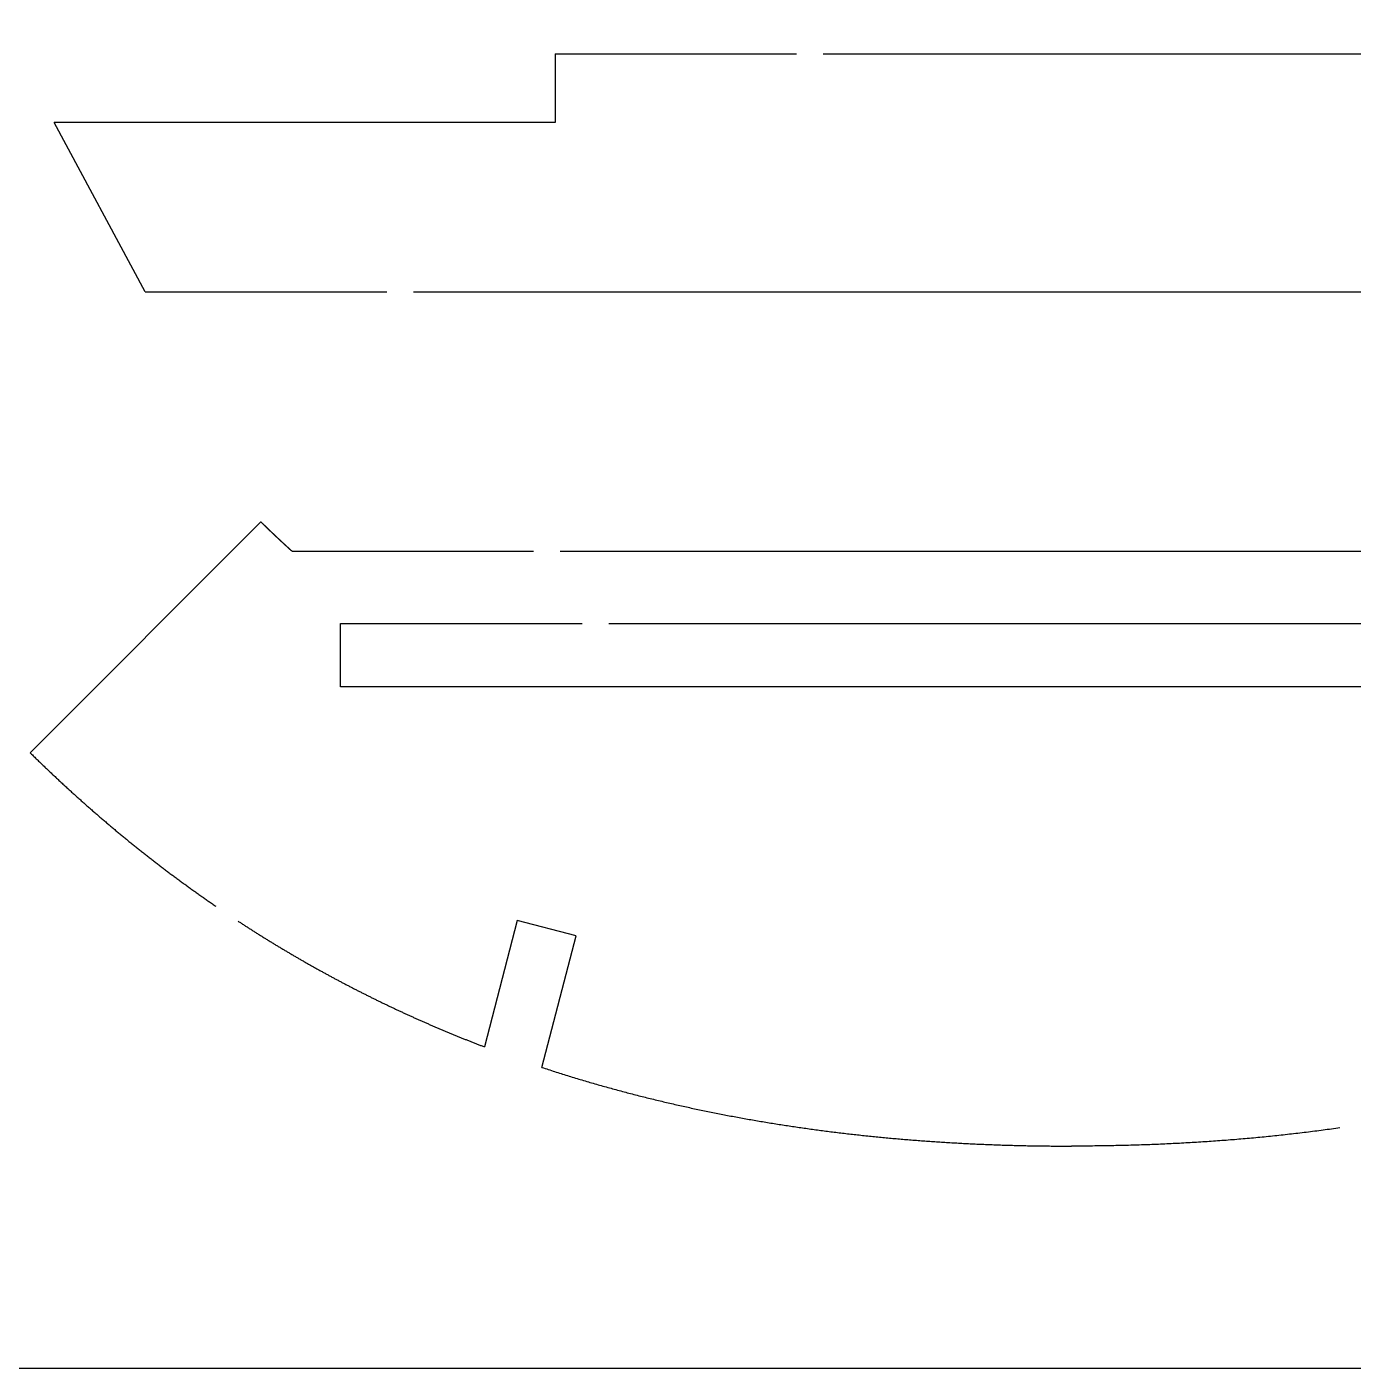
# Model space of a CAD drawing. Extents: x -234 to 666, y 203 to 303.
# Drawn here: x 30.32 to 79.78, y 203.49 to 253.49 of the extents above; entities that cross this region are included whole.
import ezdxf

# ---------------------------------------------------------------- set-up
doc = ezdxf.new("R2010")
doc.units = 0
doc.layers.get('0').update_dxf_attribs({"linetype": 'CONTINUOUS'})
doc.layers.add('90X10', color=1, linetype='CONTINUOUS')

msp = doc.modelspace()

# ---------------------------------------------------------------- linework, layer by layer
for p, q in [((50.01696, 252.47916), (50.01696, 249.92818)), ((50.01696, 252.47916), (59.01696, 252.47916)), ((60.01696, 252.47916), (92.98069, 252.47916)), ((50.01696, 249.92818), (31.34716, 249.92818)), ((34.7401, 243.61296), (31.34716, 249.92818)), ((34.7401, 243.61296), (43.7401, 243.61296)), ((44.7401, 243.61296), (108.25754, 243.61296)), ((39.04862, 235.03577), (30.44482, 226.43196)), ((40.21276, 233.93909), (49.21276, 233.93909)), ((50.21276, 233.93909), (98.32724, 233.93909)), ((42.023, 228.88741), (42.023, 231.24265)), ((42.023, 231.24265), (51.023, 231.24265)), ((52.023, 231.24265), (96.517, 231.24265)), ((86.517, 228.88741), (42.023, 228.88741)), ((48.61059, 220.18002), (47.38948, 215.4653)), ((50.7994, 219.61217), (48.61059, 220.18002)), ((49.52788, 214.70284), (50.7994, 219.61217))]:
    msp.add_line(p, q)
for points in [[(40.2128, 233.939, 0), (40.2091, 233.942, 0), (40.2054, 233.946, 0), (40.2017, 233.949, 0), (40.198, 233.952, 0), (40.1943, 233.956, 0), (40.1906, 233.959, 0), (40.1869, 233.963, 0), (40.1832, 233.966, 0), (40.1795, 233.969, 0), (40.1758, 233.973, 0), (40.1721, 233.976, 0), (40.1684, 233.979, 0), (40.1647, 233.983, 0), (40.161, 233.986, 0), (40.1573, 233.989, 0), (40.1536, 233.993, 0), (40.1499, 233.996, 0), (40.1462, 233.999, 0), (40.1425, 234.003, 0), (40.1388, 234.006, 0), (40.1351, 234.01, 0), (40.1314, 234.013, 0), (40.1278, 234.016, 0), (40.1241, 234.02, 0), (40.1204, 234.023, 0), (40.1167, 234.026, 0), (40.113, 234.03, 0), (40.1093, 234.033, 0), (40.1056, 234.036, 0), (40.1019, 234.04, 0), (40.0982, 234.043, 0), (40.0945, 234.047, 0), (40.0909, 234.05, 0), (40.0872, 234.053, 0), (40.0835, 234.057, 0), (40.0798, 234.06, 0), (40.0761, 234.063, 0), (40.0724, 234.067, 0), (40.0687, 234.07, 0), (40.065, 234.074, 0), (40.0614, 234.077, 0), (40.0577, 234.08, 0), (40.054, 234.084, 0), (40.0503, 234.087, 0), (40.0466, 234.09, 0), (40.0429, 234.094, 0), (40.0392, 234.097, 0), (40.0356, 234.101, 0), (40.0319, 234.104, 0), (40.0282, 234.107, 0), (40.0245, 234.111, 0), (40.0208, 234.114, 0), (40.0171, 234.117, 0), (40.0135, 234.121, 0), (40.0098, 234.124, 0), (40.0061, 234.128, 0), (40.0024, 234.131, 0), (39.9987, 234.134, 0), (39.995, 234.138, 0), (39.9914, 234.141, 0), (39.9877, 234.144, 0), (39.984, 234.148, 0), (39.9803, 234.151, 0), (39.9766, 234.155, 0), (39.973, 234.158, 0), (39.9693, 234.161, 0), (39.9656, 234.165, 0), (39.9619, 234.168, 0), (39.9583, 234.172, 0), (39.9546, 234.175, 0), (39.9509, 234.178, 0), (39.9472, 234.182, 0), (39.9436, 234.185, 0), (39.9399, 234.189, 0), (39.9362, 234.192, 0), (39.9325, 234.195, 0), (39.9288, 234.199, 0), (39.9252, 234.202, 0), (39.9215, 234.205, 0), (39.9178, 234.209, 0), (39.9142, 234.212, 0), (39.9105, 234.216, 0), (39.9068, 234.219, 0), (39.9031, 234.222, 0), (39.8995, 234.226, 0), (39.8958, 234.229, 0), (39.8921, 234.233, 0), (39.8884, 234.236, 0), (39.8848, 234.239, 0), (39.8811, 234.243, 0), (39.8774, 234.246, 0), (39.8738, 234.25, 0), (39.8701, 234.253, 0), (39.8664, 234.256, 0), (39.8628, 234.26, 0), (39.8591, 234.263, 0), (39.8554, 234.267, 0), (39.8517, 234.27, 0), (39.8481, 234.273, 0), (39.8444, 234.277, 0), (39.8407, 234.28, 0), (39.8371, 234.284, 0), (39.8334, 234.287, 0), (39.8297, 234.29, 0), (39.8261, 234.294, 0), (39.8224, 234.297, 0), (39.8187, 234.301, 0), (39.8151, 234.304, 0), (39.8114, 234.308, 0), (39.8077, 234.311, 0), (39.8041, 234.314, 0), (39.8004, 234.318, 0), (39.7968, 234.321, 0), (39.7931, 234.325, 0), (39.7894, 234.328, 0), (39.7858, 234.331, 0), (39.7821, 234.335, 0), (39.7784, 234.338, 0), (39.7748, 234.342, 0), (39.7711, 234.345, 0), (39.7675, 234.348, 0), (39.7638, 234.352, 0), (39.7601, 234.355, 0), (39.7565, 234.359, 0), (39.7528, 234.362, 0), (39.7492, 234.366, 0), (39.7455, 234.369, 0), (39.7418, 234.372, 0), (39.7382, 234.376, 0), (39.7345, 234.379, 0), (39.7309, 234.383, 0), (39.7272, 234.386, 0), (39.7235, 234.39, 0), (39.7199, 234.393, 0), (39.7162, 234.396, 0), (39.7126, 234.4, 0), (39.7089, 234.403, 0), (39.7053, 234.407, 0), (39.7016, 234.41, 0), (39.698, 234.414, 0), (39.6943, 234.417, 0), (39.6906, 234.42, 0), (39.687, 234.424, 0), (39.6833, 234.427, 0), (39.6797, 234.431, 0), (39.676, 234.434, 0), (39.6724, 234.438, 0), (39.6687, 234.441, 0), (39.6651, 234.444, 0), (39.6614, 234.448, 0), (39.6578, 234.451, 0), (39.6541, 234.455, 0), (39.6505, 234.458, 0), (39.6468, 234.462, 0), (39.6432, 234.465, 0), (39.6395, 234.468, 0), (39.6359, 234.472, 0), (39.6322, 234.475, 0), (39.6286, 234.479, 0), (39.6249, 234.482, 0), (39.6213, 234.486, 0), (39.6176, 234.489, 0), (39.614, 234.492, 0), (39.6103, 234.496, 0), (39.6067, 234.499, 0), (39.603, 234.503, 0), (39.5994, 234.506, 0), (39.5957, 234.51, 0), (39.5921, 234.513, 0), (39.5884, 234.517, 0), (39.5848, 234.52, 0), (39.5812, 234.523, 0), (39.5775, 234.527, 0), (39.5739, 234.53, 0), (39.5702, 234.534, 0), (39.5666, 234.537, 0), (39.5629, 234.541, 0), (39.5593, 234.544, 0), (39.5556, 234.548, 0), (39.552, 234.551, 0), (39.5484, 234.554, 0), (39.5447, 234.558, 0), (39.5411, 234.561, 0), (39.5374, 234.565, 0), (39.5338, 234.568, 0), (39.5301, 234.572, 0), (39.5265, 234.575, 0), (39.5229, 234.579, 0), (39.5192, 234.582, 0), (39.5156, 234.586, 0), (39.5119, 234.589, 0), (39.5083, 234.592, 0), (39.5047, 234.596, 0), (39.501, 234.599, 0), (39.4974, 234.603, 0), (39.4938, 234.606, 0), (39.4901, 234.61, 0), (39.4865, 234.613, 0), (39.4828, 234.617, 0), (39.4792, 234.62, 0), (39.4756, 234.624, 0), (39.4719, 234.627, 0), (39.4683, 234.631, 0), (39.4647, 234.634, 0), (39.461, 234.637, 0), (39.4574, 234.641, 0), (39.4538, 234.644, 0), (39.4501, 234.648, 0), (39.4465, 234.651, 0), (39.4429, 234.655, 0), (39.4392, 234.658, 0), (39.4356, 234.662, 0), (39.432, 234.665, 0), (39.4283, 234.669, 0), (39.4247, 234.672, 0), (39.4211, 234.676, 0), (39.4174, 234.679, 0), (39.4138, 234.683, 0), (39.4102, 234.686, 0), (39.4065, 234.689, 0), (39.4029, 234.693, 0), (39.3993, 234.696, 0), (39.3957, 234.7, 0), (39.392, 234.703, 0), (39.3884, 234.707, 0), (39.3848, 234.71, 0), (39.3811, 234.714, 0), (39.3775, 234.717, 0), (39.3739, 234.721, 0), (39.3703, 234.724, 0), (39.3666, 234.728, 0), (39.363, 234.731, 0), (39.3594, 234.735, 0), (39.3558, 234.738, 0), (39.3521, 234.742, 0), (39.3485, 234.745, 0), (39.3449, 234.749, 0), (39.3413, 234.752, 0), (39.3376, 234.755, 0), (39.334, 234.759, 0), (39.3304, 234.762, 0), (39.3268, 234.766, 0), (39.3231, 234.769, 0), (39.3195, 234.773, 0), (39.3159, 234.776, 0), (39.3123, 234.78, 0), (39.3086, 234.783, 0), (39.305, 234.787, 0), (39.3014, 234.79, 0), (39.2978, 234.794, 0), (39.2942, 234.797, 0), (39.2905, 234.801, 0), (39.2869, 234.804, 0), (39.2833, 234.808, 0), (39.2797, 234.811, 0), (39.2761, 234.815, 0), (39.2724, 234.818, 0), (39.2688, 234.822, 0), (39.2652, 234.825, 0), (39.2616, 234.829, 0), (39.258, 234.832, 0), (39.2543, 234.836, 0), (39.2507, 234.839, 0), (39.2471, 234.843, 0), (39.2435, 234.846, 0), (39.2399, 234.85, 0), (39.2363, 234.853, 0), (39.2327, 234.857, 0), (39.229, 234.86, 0), (39.2254, 234.864, 0), (39.2218, 234.867, 0), (39.2182, 234.871, 0), (39.2146, 234.874, 0), (39.211, 234.878, 0), (39.2074, 234.881, 0), (39.2037, 234.885, 0), (39.2001, 234.888, 0), (39.1965, 234.892, 0), (39.1929, 234.895, 0), (39.1893, 234.899, 0), (39.1857, 234.902, 0), (39.1821, 234.906, 0), (39.1785, 234.909, 0), (39.1748, 234.913, 0), (39.1712, 234.916, 0), (39.1676, 234.92, 0), (39.164, 234.923, 0), (39.1604, 234.927, 0), (39.1568, 234.93, 0), (39.1532, 234.934, 0), (39.1496, 234.937, 0), (39.146, 234.941, 0), (39.1424, 234.944, 0), (39.1388, 234.948, 0), (39.1352, 234.951, 0), (39.1315, 234.955, 0), (39.1279, 234.958, 0), (39.1243, 234.962, 0), (39.1207, 234.965, 0), (39.1171, 234.969, 0), (39.1135, 234.972, 0), (39.1099, 234.976, 0), (39.1063, 234.979, 0), (39.1027, 234.983, 0), (39.0991, 234.986, 0), (39.0955, 234.99, 0), (39.0919, 234.993, 0), (39.0883, 234.997, 0), (39.0847, 235.001, 0), (39.0811, 235.004, 0), (39.0775, 235.008, 0), (39.0739, 235.011, 0), (39.0703, 235.015, 0), (39.0667, 235.018, 0), (39.063, 235.022, 0), (39.0594, 235.025, 0), (39.0558, 235.029, 0), (39.0522, 235.032, 0), (39.0486, 235.036, 0)], [(30.4448, 226.432, 0), (30.4735, 226.404, 0), (30.5022, 226.376, 0), (30.5309, 226.347, 0), (30.5597, 226.319, 0), (30.5884, 226.291, 0), (30.6172, 226.263, 0), (30.646, 226.235, 0), (30.6748, 226.207, 0), (30.7037, 226.179, 0), (30.7326, 226.151, 0), (30.7615, 226.123, 0), (30.7904, 226.095, 0), (30.8193, 226.067, 0), (30.8483, 226.039, 0), (30.8772, 226.011, 0), (30.9062, 225.983, 0), (30.9352, 225.955, 0), (30.9643, 225.927, 0), (30.9933, 225.899, 0), (31.0224, 225.872, 0), (31.0515, 225.844, 0), (31.0806, 225.816, 0), (31.1098, 225.788, 0), (31.1389, 225.761, 0), (31.1681, 225.733, 0), (31.1973, 225.705, 0), (31.2266, 225.678, 0), (31.2558, 225.65, 0), (31.2851, 225.622, 0), (31.3144, 225.595, 0), (31.3437, 225.567, 0), (31.373, 225.54, 0), (31.4023, 225.512, 0), (31.4317, 225.485, 0), (31.4611, 225.457, 0), (31.4905, 225.43, 0), (31.52, 225.402, 0), (31.5494, 225.375, 0), (31.5789, 225.347, 0), (31.6084, 225.32, 0), (31.6379, 225.293, 0), (31.6675, 225.265, 0), (31.697, 225.238, 0), (31.7266, 225.211, 0), (31.7562, 225.183, 0), (31.7858, 225.156, 0), (31.8155, 225.129, 0), (31.8451, 225.102, 0), (31.8748, 225.075, 0), (31.9045, 225.048, 0), (31.9343, 225.02, 0), (31.964, 224.993, 0), (31.9938, 224.966, 0), (32.0236, 224.939, 0), (32.0534, 224.912, 0), (32.0833, 224.885, 0), (32.1131, 224.858, 0), (32.143, 224.831, 0), (32.1729, 224.804, 0), (32.2028, 224.777, 0), (32.2328, 224.75, 0), (32.2627, 224.724, 0), (32.2927, 224.697, 0), (32.3227, 224.67, 0), (32.3528, 224.643, 0), (32.3828, 224.616, 0), (32.4129, 224.59, 0), (32.443, 224.563, 0), (32.4731, 224.536, 0), (32.5032, 224.509, 0), (32.5334, 224.483, 0), (32.5636, 224.456, 0), (32.5938, 224.429, 0), (32.624, 224.403, 0), (32.6542, 224.376, 0), (32.6845, 224.35, 0), (32.7148, 224.323, 0), (32.7451, 224.297, 0), (32.7754, 224.27, 0), (32.8058, 224.244, 0), (32.8362, 224.217, 0), (32.8666, 224.191, 0), (32.897, 224.164, 0), (32.9274, 224.138, 0), (32.9579, 224.112, 0), (32.9884, 224.085, 0), (33.0189, 224.059, 0), (33.0494, 224.033, 0), (33.0799, 224.007, 0), (33.1105, 223.98, 0), (33.1411, 223.954, 0), (33.1717, 223.928, 0), (33.2023, 223.902, 0), (33.233, 223.876, 0), (33.2637, 223.85, 0), (33.2944, 223.823, 0), (33.3251, 223.797, 0), (33.3558, 223.771, 0), (33.3866, 223.745, 0), (33.4174, 223.719, 0), (33.4482, 223.693, 0), (33.479, 223.667, 0), (33.5099, 223.642, 0), (33.5407, 223.616, 0), (33.5716, 223.59, 0), (33.6025, 223.564, 0), (33.6335, 223.538, 0), (33.6644, 223.512, 0), (33.6954, 223.486, 0), (33.7264, 223.461, 0), (33.7574, 223.435, 0), (33.7885, 223.409, 0), (33.8196, 223.384, 0), (33.8507, 223.358, 0), (33.8818, 223.332, 0), (33.9129, 223.307, 0), (33.9441, 223.281, 0), (33.9752, 223.255, 0), (34.0064, 223.23, 0), (34.0377, 223.204, 0), (34.0689, 223.179, 0), (34.1002, 223.153, 0), (34.1315, 223.128, 0), (34.1628, 223.103, 0), (34.1941, 223.077, 0), (34.2255, 223.052, 0), (34.2568, 223.026, 0), (34.2882, 223.001, 0), (34.3197, 222.976, 0), (34.3511, 222.95, 0), (34.3826, 222.925, 0), (34.414, 222.9, 0), (34.4456, 222.875, 0), (34.4771, 222.85, 0), (34.5086, 222.824, 0), (34.5402, 222.799, 0), (34.5718, 222.774, 0), (34.6034, 222.749, 0), (34.6351, 222.724, 0), (34.6667, 222.699, 0), (34.6984, 222.674, 0), (34.7301, 222.649, 0), (34.7619, 222.624, 0), (34.7936, 222.599, 0), (34.8254, 222.574, 0), (34.8572, 222.549, 0), (34.889, 222.524, 0), (34.9208, 222.499, 0), (34.9527, 222.475, 0), (34.9846, 222.45, 0), (35.0165, 222.425, 0), (35.0484, 222.4, 0), (35.0804, 222.376, 0), (35.1124, 222.351, 0), (35.1444, 222.326, 0), (35.1764, 222.302, 0), (35.2084, 222.277, 0), (35.2405, 222.252, 0), (35.2726, 222.228, 0), (35.3047, 222.203, 0), (35.3368, 222.179, 0), (35.369, 222.154, 0), (35.4012, 222.13, 0), (35.4334, 222.105, 0), (35.4656, 222.081, 0), (35.4978, 222.056, 0), (35.5301, 222.032, 0), (35.5624, 222.008, 0), (35.5947, 221.983, 0), (35.627, 221.959, 0), (35.6594, 221.935, 0), (35.6918, 221.91, 0), (35.7242, 221.886, 0), (35.7566, 221.862, 0), (35.789, 221.838, 0), (35.8215, 221.814, 0), (35.854, 221.789, 0), (35.8865, 221.765, 0), (35.9191, 221.741, 0), (35.9516, 221.717, 0), (35.9842, 221.693, 0), (36.0168, 221.669, 0), (36.0494, 221.645, 0), (36.0821, 221.621, 0), (36.1148, 221.597, 0), (36.1474, 221.573, 0), (36.1802, 221.549, 0), (36.2129, 221.526, 0), (36.2457, 221.502, 0), (36.2785, 221.478, 0), (36.3113, 221.454, 0), (36.3441, 221.43, 0), (36.377, 221.407, 0), (36.4098, 221.383, 0), (36.4427, 221.359, 0), (36.4757, 221.336, 0), (36.5086, 221.312, 0), (36.5416, 221.288, 0), (36.5746, 221.265, 0), (36.6076, 221.241, 0), (36.6406, 221.218, 0), (36.6737, 221.194, 0), (36.7068, 221.171, 0), (36.7399, 221.147, 0), (36.773, 221.124, 0), (36.8061, 221.1, 0), (36.8393, 221.077, 0), (36.8725, 221.054, 0), (36.9057, 221.03, 0), (36.939, 221.007, 0), (36.9722, 220.984, 0), (37.0055, 220.96, 0), (37.0388, 220.937, 0), (37.0722, 220.914, 0), (37.1055, 220.891, 0), (37.1389, 220.868, 0), (37.1723, 220.844, 0), (37.2058, 220.821, 0), (37.2392, 220.798, 0), (37.2727, 220.775, 0), (37.3062, 220.752, 0), (37.3397, 220.729, 0), (37.3732, 220.706, 0)], [(38.2043, 220.15, 0), (38.2316, 220.132, 0), (38.2589, 220.114, 0), (38.2862, 220.097, 0), (38.3135, 220.079, 0), (38.3409, 220.061, 0), (38.3682, 220.043, 0), (38.3956, 220.026, 0), (38.423, 220.008, 0), (38.4504, 219.99, 0), (38.4778, 219.972, 0), (38.5053, 219.955, 0), (38.5327, 219.937, 0), (38.5602, 219.919, 0), (38.5877, 219.902, 0), (38.6152, 219.884, 0), (38.6427, 219.867, 0), (38.6702, 219.849, 0), (38.6977, 219.831, 0), (38.7253, 219.814, 0), (38.7529, 219.796, 0), (38.7805, 219.779, 0), (38.8081, 219.761, 0), (38.8357, 219.744, 0), (38.8633, 219.726, 0), (38.891, 219.709, 0), (38.9186, 219.692, 0), (38.9463, 219.674, 0), (38.9739, 219.657, 0), (39.0016, 219.64, 0), (39.0293, 219.622, 0), (39.057, 219.605, 0), (39.0847, 219.588, 0), (39.1124, 219.57, 0), (39.1401, 219.553, 0), (39.1678, 219.536, 0), (39.1955, 219.519, 0), (39.2233, 219.501, 0), (39.251, 219.484, 0), (39.2788, 219.467, 0), (39.3066, 219.45, 0), (39.3343, 219.433, 0), (39.3621, 219.416, 0), (39.3899, 219.399, 0), (39.4177, 219.382, 0), (39.4455, 219.365, 0), (39.4734, 219.348, 0), (39.5012, 219.331, 0), (39.529, 219.314, 0), (39.5569, 219.297, 0), (39.5847, 219.28, 0), (39.6126, 219.263, 0), (39.6405, 219.246, 0), (39.6684, 219.229, 0), (39.6962, 219.213, 0), (39.7241, 219.196, 0), (39.752, 219.179, 0), (39.78, 219.162, 0), (39.8079, 219.145, 0), (39.8358, 219.129, 0), (39.8638, 219.112, 0), (39.8917, 219.095, 0), (39.9197, 219.079, 0), (39.9476, 219.062, 0), (39.9756, 219.045, 0), (40.0036, 219.029, 0), (40.0316, 219.012, 0), (40.0596, 218.996, 0), (40.0876, 218.979, 0), (40.1156, 218.963, 0), (40.1437, 218.946, 0), (40.1717, 218.93, 0), (40.1997, 218.913, 0), (40.2278, 218.897, 0), (40.2559, 218.88, 0), (40.2839, 218.864, 0), (40.312, 218.848, 0), (40.3401, 218.831, 0), (40.3682, 218.815, 0), (40.3963, 218.799, 0), (40.4244, 218.782, 0), (40.4525, 218.766, 0), (40.4807, 218.75, 0), (40.5088, 218.733, 0), (40.537, 218.717, 0), (40.5651, 218.701, 0), (40.5933, 218.685, 0), (40.6215, 218.669, 0), (40.6496, 218.653, 0), (40.6778, 218.637, 0), (40.706, 218.62, 0), (40.7342, 218.604, 0), (40.7625, 218.588, 0), (40.7907, 218.572, 0), (40.8189, 218.556, 0), (40.8472, 218.54, 0), (40.8754, 218.524, 0), (40.9037, 218.508, 0), (40.932, 218.492, 0), (40.9602, 218.477, 0), (40.9885, 218.461, 0), (41.0168, 218.445, 0), (41.0451, 218.429, 0), (41.0734, 218.413, 0), (41.1018, 218.397, 0), (41.1301, 218.382, 0), (41.1584, 218.366, 0), (41.1868, 218.35, 0), (41.2151, 218.334, 0), (41.2435, 218.319, 0), (41.2719, 218.303, 0), (41.3002, 218.287, 0), (41.3286, 218.272, 0), (41.357, 218.256, 0), (41.3854, 218.24, 0), (41.4139, 218.225, 0), (41.4423, 218.209, 0), (41.4707, 218.194, 0), (41.4992, 218.178, 0), (41.5276, 218.163, 0), (41.5561, 218.147, 0), (41.5845, 218.132, 0), (41.613, 218.116, 0), (41.6415, 218.101, 0), (41.67, 218.086, 0), (41.6985, 218.07, 0), (41.727, 218.055, 0), (41.7555, 218.04, 0), (41.7841, 218.024, 0), (41.8126, 218.009, 0), (41.8411, 217.994, 0), (41.8697, 217.978, 0), (41.8983, 217.963, 0), (41.9268, 217.948, 0), (41.9554, 217.933, 0), (41.984, 217.918, 0), (42.0126, 217.903, 0), (42.0412, 217.887, 0), (42.0698, 217.872, 0), (42.0984, 217.857, 0), (42.1271, 217.842, 0), (42.1557, 217.827, 0), (42.1844, 217.812, 0), (42.213, 217.797, 0), (42.2417, 217.782, 0), (42.2704, 217.767, 0), (42.299, 217.752, 0), (42.3277, 217.737, 0), (42.3564, 217.722, 0), (42.3851, 217.707, 0), (42.4139, 217.693, 0), (42.4426, 217.678, 0), (42.4713, 217.663, 0), (42.5001, 217.648, 0), (42.5288, 217.633, 0), (42.5576, 217.619, 0), (42.5863, 217.604, 0), (42.6151, 217.589, 0), (42.6439, 217.574, 0), (42.6727, 217.56, 0), (42.7015, 217.545, 0), (42.7303, 217.53, 0), (42.7591, 217.516, 0), (42.788, 217.501, 0), (42.8168, 217.487, 0), (42.8456, 217.472, 0), (42.8745, 217.457, 0), (42.9034, 217.443, 0), (42.9322, 217.428, 0), (42.9611, 217.414, 0), (42.99, 217.399, 0), (43.0189, 217.385, 0), (43.0478, 217.371, 0), (43.0767, 217.356, 0), (43.1056, 217.342, 0), (43.1346, 217.327, 0), (43.1635, 217.313, 0), (43.1925, 217.299, 0), (43.2214, 217.284, 0), (43.2504, 217.27, 0), (43.2794, 217.256, 0), (43.3083, 217.242, 0), (43.3373, 217.227, 0), (43.3663, 217.213, 0), (43.3953, 217.199, 0), (43.4244, 217.185, 0), (43.4534, 217.171, 0), (43.4824, 217.157, 0), (43.5115, 217.143, 0), (43.5405, 217.128, 0), (43.5696, 217.114, 0), (43.5986, 217.1, 0), (43.6277, 217.086, 0), (43.6568, 217.072, 0), (43.6859, 217.058, 0), (43.715, 217.044, 0), (43.7441, 217.03, 0), (43.7732, 217.016, 0), (43.8023, 217.003, 0), (43.8315, 216.989, 0), (43.8606, 216.975, 0), (43.8898, 216.961, 0), (43.9189, 216.947, 0), (43.9481, 216.933, 0), (43.9773, 216.92, 0), (44.0065, 216.906, 0), (44.0357, 216.892, 0), (44.0649, 216.878, 0), (44.0941, 216.865, 0), (44.1233, 216.851, 0), (44.1525, 216.837, 0), (44.1818, 216.824, 0), (44.211, 216.81, 0), (44.2403, 216.796, 0), (44.2696, 216.783, 0), (44.2988, 216.769, 0), (44.3281, 216.756, 0), (44.3574, 216.742, 0), (44.3867, 216.729, 0), (44.416, 216.715, 0), (44.4453, 216.702, 0), (44.4746, 216.688, 0), (44.504, 216.675, 0), (44.5333, 216.661, 0), (44.5627, 216.648, 0), (44.592, 216.635, 0), (44.6214, 216.621, 0), (44.6508, 216.608, 0), (44.6801, 216.595, 0), (44.7095, 216.581, 0), (44.7389, 216.568, 0), (44.7684, 216.555, 0), (44.7978, 216.542, 0), (44.8272, 216.528, 0), (44.8566, 216.515, 0), (44.8861, 216.502, 0), (44.9155, 216.489, 0), (44.945, 216.476, 0), (44.9745, 216.463, 0), (45.0039, 216.45, 0), (45.0334, 216.436, 0), (45.0629, 216.423, 0), (45.0924, 216.41, 0), (45.1219, 216.397, 0), (45.1514, 216.384, 0), (45.181, 216.371, 0), (45.2105, 216.358, 0), (45.2401, 216.346, 0), (45.2696, 216.333, 0), (45.2992, 216.32, 0), (45.3287, 216.307, 0), (45.3583, 216.294, 0), (45.3879, 216.281, 0), (45.4175, 216.268, 0), (45.4471, 216.256, 0), (45.4767, 216.243, 0), (45.5063, 216.23, 0), (45.536, 216.217, 0), (45.5656, 216.205, 0), (45.5953, 216.192, 0), (45.6249, 216.179, 0), (45.6546, 216.166, 0), (45.6842, 216.154, 0), (45.7139, 216.141, 0), (45.7436, 216.129, 0), (45.7733, 216.116, 0), (45.803, 216.103, 0), (45.8327, 216.091, 0), (45.8625, 216.078, 0), (45.8922, 216.066, 0), (45.9219, 216.053, 0), (45.9517, 216.041, 0), (45.9814, 216.028, 0), (46.0112, 216.016, 0), (46.041, 216.004, 0), (46.0708, 215.991, 0), (46.1006, 215.979, 0), (46.1304, 215.967, 0), (46.1602, 215.954, 0), (46.19, 215.942, 0), (46.2198, 215.93, 0), (46.2496, 215.917, 0), (46.2795, 215.905, 0), (46.3093, 215.893, 0), (46.3392, 215.881, 0), (46.3691, 215.868, 0), (46.3989, 215.856, 0), (46.4288, 215.844, 0), (46.4587, 215.832, 0), (46.4886, 215.82, 0), (46.5185, 215.808, 0), (46.5484, 215.796, 0), (46.5784, 215.784, 0), (46.6083, 215.772, 0), (46.6382, 215.76, 0), (46.6682, 215.748, 0), (46.6982, 215.736, 0), (46.7281, 215.724, 0), (46.7581, 215.712, 0), (46.7881, 215.7, 0), (46.8181, 215.688, 0), (46.8481, 215.676, 0), (46.8781, 215.664, 0), (46.9081, 215.652, 0), (46.9381, 215.64, 0), (46.9682, 215.629, 0), (46.9982, 215.617, 0), (47.0283, 215.605, 0), (47.0583, 215.593, 0), (47.0884, 215.582, 0), (47.1185, 215.57, 0), (47.1486, 215.558, 0), (47.1787, 215.546, 0), (47.2088, 215.535, 0), (47.2389, 215.523, 0), (47.269, 215.512, 0), (47.2991, 215.5, 0), (47.3293, 215.488, 0), (47.3594, 215.477, 0), (47.3895, 215.465, 0)], [(49.5279, 214.703, 0), (49.5871, 214.683, 0), (49.6464, 214.664, 0), (49.7058, 214.644, 0), (49.7652, 214.625, 0), (49.8246, 214.606, 0), (49.884, 214.586, 0), (49.9435, 214.567, 0), (50.003, 214.548, 0), (50.0625, 214.529, 0), (50.1221, 214.51, 0), (50.1817, 214.491, 0), (50.2413, 214.472, 0), (50.3009, 214.453, 0), (50.3606, 214.435, 0), (50.4203, 214.416, 0), (50.4801, 214.397, 0), (50.5399, 214.379, 0), (50.5997, 214.36, 0), (50.6595, 214.342, 0), (50.7194, 214.324, 0), (50.7793, 214.306, 0), (50.8392, 214.287, 0), (50.8992, 214.269, 0), (50.9592, 214.251, 0), (51.0192, 214.233, 0), (51.0793, 214.216, 0), (51.1394, 214.198, 0), (51.1995, 214.18, 0), (51.2596, 214.162, 0), (51.3198, 214.145, 0), (51.38, 214.127, 0), (51.4403, 214.11, 0), (51.5005, 214.092, 0), (51.5608, 214.075, 0), (51.6212, 214.058, 0), (51.6816, 214.04, 0), (51.742, 214.023, 0), (51.8024, 214.006, 0), (51.8628, 213.989, 0), (51.9233, 213.972, 0), (51.9839, 213.956, 0), (52.0444, 213.939, 0), (52.105, 213.922, 0), (52.1656, 213.905, 0), (52.2262, 213.889, 0), (52.2869, 213.872, 0), (52.3476, 213.856, 0), (52.4084, 213.839, 0), (52.4691, 213.823, 0), (52.5299, 213.807, 0), (52.5908, 213.791, 0), (52.6516, 213.775, 0), (52.7125, 213.759, 0), (52.7734, 213.743, 0), (52.8344, 213.727, 0), (52.8953, 213.711, 0), (52.9562, 213.695, 0), (53.0172, 213.679, 0), (53.0782, 213.664, 0), (53.1392, 213.648, 0), (53.2002, 213.633, 0), (53.2613, 213.617, 0), (53.3223, 213.602, 0), (53.3834, 213.587, 0), (53.4444, 213.572, 0), (53.5055, 213.557, 0), (53.5666, 213.542, 0), (53.6278, 213.527, 0), (53.6889, 213.512, 0), (53.75, 213.497, 0), (53.8112, 213.482, 0), (53.8724, 213.467, 0), (53.9336, 213.453, 0), (53.9948, 213.438, 0), (54.056, 213.424, 0), (54.1172, 213.409, 0), (54.1785, 213.395, 0), (54.2397, 213.381, 0), (54.301, 213.367, 0), (54.3623, 213.352, 0), (54.4236, 213.338, 0), (54.4849, 213.324, 0), (54.5462, 213.31, 0), (54.6076, 213.297, 0), (54.6689, 213.283, 0), (54.7303, 213.269, 0), (54.7917, 213.255, 0), (54.8531, 213.242, 0), (54.9145, 213.228, 0), (54.9759, 213.215, 0), (55.0374, 213.202, 0), (55.0988, 213.188, 0), (55.1603, 213.175, 0), (55.2218, 213.162, 0), (55.2832, 213.149, 0), (55.3447, 213.136, 0), (55.4063, 213.123, 0), (55.4678, 213.11, 0), (55.5293, 213.097, 0), (55.5909, 213.084, 0), (55.6524, 213.072, 0), (55.714, 213.059, 0), (55.7756, 213.046, 0), (55.8372, 213.034, 0), (55.8988, 213.021, 0), (55.9605, 213.009, 0), (56.0221, 212.997, 0), (56.0837, 212.985, 0), (56.1454, 212.972, 0), (56.2071, 212.96, 0), (56.2688, 212.948, 0), (56.3305, 212.936, 0), (56.3922, 212.924, 0), (56.4539, 212.913, 0), (56.5156, 212.901, 0), (56.5774, 212.889, 0), (56.6391, 212.878, 0), (56.7009, 212.866, 0), (56.7627, 212.855, 0), (56.8245, 212.843, 0), (56.8863, 212.832, 0), (56.9481, 212.82, 0), (57.0099, 212.809, 0), (57.0718, 212.798, 0), (57.1336, 212.787, 0), (57.1955, 212.776, 0), (57.2574, 212.765, 0), (57.3192, 212.754, 0), (57.3811, 212.743, 0), (57.443, 212.733, 0), (57.5049, 212.722, 0), (57.5669, 212.711, 0), (57.6288, 212.701, 0), (57.6908, 212.69, 0), (57.7527, 212.68, 0), (57.8147, 212.669, 0), (57.8767, 212.659, 0), (57.9386, 212.649, 0), (58.0006, 212.639, 0), (58.0627, 212.628, 0), (58.1247, 212.618, 0), (58.1867, 212.608, 0), (58.2487, 212.598, 0), (58.3108, 212.589, 0), (58.3728, 212.579, 0), (58.4349, 212.569, 0), (58.497, 212.559, 0), (58.5591, 212.55, 0), (58.6212, 212.54, 0), (58.6833, 212.531, 0), (58.7454, 212.521, 0), (58.8075, 212.512, 0), (58.8697, 212.503, 0), (58.9318, 212.493, 0), (58.994, 212.484, 0), (59.0561, 212.475, 0), (59.1183, 212.466, 0), (59.1805, 212.457, 0), (59.2427, 212.448, 0), (59.3049, 212.439, 0), (59.3671, 212.431, 0), (59.4293, 212.422, 0), (59.4916, 212.413, 0), (59.5538, 212.405, 0), (59.616, 212.396, 0), (59.6783, 212.388, 0), (59.7406, 212.379, 0), (59.8028, 212.371, 0), (59.8651, 212.363, 0), (59.9274, 212.354, 0), (59.9897, 212.346, 0), (60.052, 212.338, 0), (60.1143, 212.33, 0), (60.1766, 212.322, 0), (60.239, 212.314, 0), (60.3013, 212.306, 0), (60.3637, 212.298, 0), (60.426, 212.291, 0), (60.4884, 212.283, 0), (60.5507, 212.275, 0), (60.6131, 212.268, 0), (60.6755, 212.26, 0), (60.7379, 212.253, 0), (60.8003, 212.245, 0), (60.8627, 212.238, 0), (60.9251, 212.231, 0), (60.9876, 212.224, 0), (61.05, 212.217, 0), (61.1124, 212.209, 0), (61.1749, 212.202, 0), (61.2373, 212.196, 0), (61.2998, 212.189, 0), (61.3623, 212.182, 0), (61.4247, 212.175, 0), (61.4872, 212.168, 0), (61.5497, 212.162, 0), (61.6122, 212.155, 0), (61.6747, 212.148, 0), (61.7372, 212.142, 0), (61.7997, 212.136, 0), (61.8623, 212.129, 0), (61.9248, 212.123, 0), (61.9873, 212.117, 0), (62.0499, 212.11, 0), (62.1124, 212.104, 0), (62.175, 212.098, 0), (62.2375, 212.092, 0), (62.3001, 212.086, 0), (62.3627, 212.08, 0), (62.4252, 212.075, 0), (62.4878, 212.069, 0), (62.5504, 212.063, 0), (62.613, 212.057, 0), (62.6756, 212.052, 0), (62.7382, 212.046, 0), (62.8009, 212.041, 0), (62.8635, 212.035, 0), (62.9261, 212.03, 0), (62.9887, 212.025, 0), (63.0514, 212.019, 0), (63.114, 212.014, 0), (63.1767, 212.009, 0), (63.2393, 212.004, 0), (63.302, 211.999, 0), (63.3646, 211.994, 0), (63.4273, 211.989, 0), (63.49, 211.984, 0), (63.5527, 211.979, 0), (63.6154, 211.975, 0), (63.678, 211.97, 0), (63.7407, 211.965, 0), (63.8034, 211.961, 0), (63.8661, 211.956, 0), (63.9288, 211.952, 0), (63.9916, 211.947, 0), (64.0543, 211.943, 0), (64.117, 211.939, 0), (64.1797, 211.934, 0), (64.2425, 211.93, 0), (64.3052, 211.926, 0), (64.3679, 211.922, 0), (64.4307, 211.918, 0), (64.4934, 211.914, 0), (64.5562, 211.91, 0), (64.6189, 211.906, 0), (64.6817, 211.902, 0), (64.7445, 211.899, 0), (64.8072, 211.895, 0), (64.87, 211.891, 0), (64.9328, 211.888, 0), (64.9956, 211.884, 0), (65.0583, 211.881, 0), (65.1211, 211.877, 0), (65.1839, 211.874, 0), (65.2467, 211.871, 0), (65.3095, 211.867, 0), (65.3723, 211.864, 0), (65.4351, 211.861, 0), (65.4979, 211.858, 0), (65.5607, 211.855, 0), (65.6236, 211.852, 0), (65.6864, 211.849, 0), (65.7492, 211.846, 0), (65.812, 211.843, 0), (65.8748, 211.84, 0), (65.9377, 211.838, 0), (66.0005, 211.835, 0), (66.0633, 211.832, 0), (66.1262, 211.83, 0), (66.189, 211.827, 0), (66.2518, 211.825, 0), (66.3147, 211.823, 0), (66.3775, 211.82, 0), (66.4404, 211.818, 0), (66.5032, 211.816, 0), (66.5661, 211.813, 0), (66.6289, 211.811, 0), (66.6918, 211.809, 0), (66.7547, 211.807, 0), (66.8175, 211.805, 0), (66.8804, 211.803, 0), (66.9432, 211.801, 0), (67.0061, 211.8, 0), (67.069, 211.798, 0), (67.1318, 211.796, 0), (67.1947, 211.794, 0), (67.2576, 211.793, 0), (67.3205, 211.791, 0), (67.3833, 211.79, 0), (67.4462, 211.788, 0), (67.5091, 211.787, 0), (67.572, 211.785, 0), (67.6349, 211.784, 0), (67.6977, 211.783, 0), (67.7606, 211.782, 0), (67.8235, 211.78, 0), (67.8864, 211.779, 0), (67.9493, 211.778, 0), (68.0122, 211.777, 0), (68.0751, 211.776, 0), (68.1379, 211.775, 0), (68.2008, 211.774, 0), (68.2637, 211.774, 0), (68.3266, 211.773, 0), (68.3895, 211.772, 0), (68.4524, 211.772, 0), (68.5153, 211.771, 0), (68.5782, 211.77, 0), (68.6411, 211.77, 0), (68.704, 211.769, 0), (68.7669, 211.769, 0), (68.8298, 211.769, 0), (68.8926, 211.768, 0), (68.9555, 211.768, 0), (69.0184, 211.768, 0), (69.0813, 211.768, 0), (69.1442, 211.768, 0), (69.2071, 211.767, 0), (69.27, 211.767, 0)], [(79.2837, 212.446, 0), (79.2054, 212.435, 0), (79.1272, 212.424, 0), (79.0489, 212.413, 0), (78.9706, 212.402, 0), (78.8922, 212.392, 0), (78.8139, 212.381, 0), (78.7356, 212.371, 0), (78.6572, 212.36, 0), (78.5788, 212.35, 0), (78.5005, 212.34, 0), (78.4221, 212.33, 0), (78.3436, 212.319, 0), (78.2652, 212.31, 0), (78.1868, 212.3, 0), (78.1083, 212.29, 0), (78.0299, 212.28, 0), (77.9514, 212.271, 0), (77.8729, 212.261, 0), (77.7944, 212.252, 0), (77.7159, 212.243, 0), (77.6374, 212.234, 0), (77.5588, 212.224, 0), (77.4803, 212.215, 0), (77.4017, 212.207, 0), (77.3232, 212.198, 0), (77.2446, 212.189, 0), (77.166, 212.18, 0), (77.0874, 212.172, 0), (77.0088, 212.164, 0), (76.9301, 212.155, 0), (76.8515, 212.147, 0), (76.7729, 212.139, 0), (76.6942, 212.131, 0), (76.6155, 212.123, 0), (76.5369, 212.115, 0), (76.4582, 212.107, 0), (76.3795, 212.1, 0), (76.3008, 212.092, 0), (76.222, 212.085, 0), (76.1433, 212.077, 0), (76.0646, 212.07, 0), (75.9858, 212.063, 0), (75.9071, 212.056, 0), (75.8283, 212.049, 0), (75.7495, 212.042, 0), (75.6707, 212.035, 0), (75.5919, 212.028, 0), (75.5131, 212.021, 0), (75.4343, 212.015, 0), (75.3555, 212.008, 0), (75.2767, 212.002, 0), (75.1979, 211.996, 0), (75.119, 211.989, 0), (75.0402, 211.983, 0), (74.9613, 211.977, 0), (74.8824, 211.971, 0), (74.8035, 211.966, 0), (74.7247, 211.96, 0), (74.6458, 211.954, 0), (74.5669, 211.949, 0), (74.488, 211.943, 0), (74.4091, 211.938, 0), (74.3301, 211.932, 0), (74.2512, 211.927, 0), (74.1723, 211.922, 0), (74.0933, 211.917, 0), (74.0144, 211.912, 0), (73.9354, 211.907, 0), (73.8565, 211.902, 0), (73.7775, 211.898, 0), (73.6985, 211.893, 0), (73.6196, 211.888, 0), (73.5406, 211.884, 0), (73.4616, 211.88, 0), (73.3826, 211.875, 0), (73.3036, 211.871, 0), (73.2246, 211.867, 0), (73.1456, 211.863, 0), (73.0666, 211.859, 0), (72.9875, 211.855, 0), (72.9085, 211.851, 0), (72.8295, 211.848, 0), (72.7504, 211.844, 0), (72.6714, 211.841, 0), (72.5923, 211.837, 0), (72.5133, 211.834, 0), (72.4342, 211.831, 0), (72.3552, 211.828, 0), (72.2761, 211.824, 0), (72.1971, 211.821, 0), (72.118, 211.819, 0), (72.0389, 211.816, 0), (71.9598, 211.813, 0), (71.8808, 211.81, 0), (71.8017, 211.808, 0), (71.7226, 211.805, 0), (71.6435, 211.803, 0), (71.5644, 211.8, 0), (71.4853, 211.798, 0), (71.4062, 211.796, 0), (71.3271, 211.794, 0), (71.248, 211.792, 0), (71.1689, 211.79, 0), (71.0898, 211.788, 0), (71.0107, 211.786, 0), (70.9316, 211.785, 0), (70.8525, 211.783, 0), (70.7734, 211.781, 0), (70.6942, 211.78, 0), (70.6151, 211.779, 0), (70.536, 211.777, 0), (70.4569, 211.776, 0), (70.3778, 211.775, 0), (70.2986, 211.774, 0), (70.2195, 211.773, 0), (70.1404, 211.772, 0), (70.0613, 211.771, 0), (69.9821, 211.771, 0), (69.903, 211.77, 0), (69.8239, 211.769, 0), (69.7448, 211.769, 0), (69.6656, 211.768, 0), (69.5865, 211.768, 0), (69.5074, 211.768, 0), (69.4283, 211.768, 0), (69.3491, 211.767, 0), (69.27, 211.767, 0)]]:
    msp.add_polyline3d(points)
at = {"layer": '90X10', "color": 1, "linetype": 'CONTINUOUS'}
msp.add_lwpolyline([(-233.81347, 203.49024), (666.18653, 203.49024), (666.18653, 303.49024), (-233.81347, 303.49024)], close=True, dxfattribs=at)

doc.saveas('drawing.dxf')
